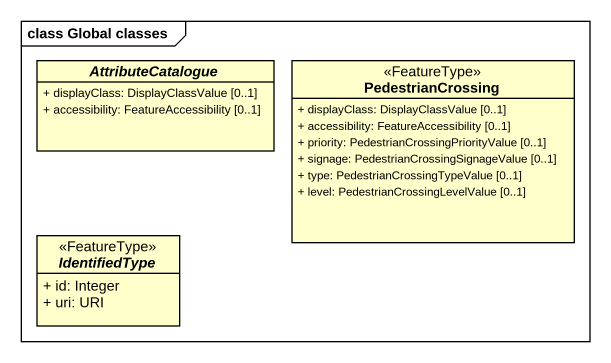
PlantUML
@startuml
mainframe class Global classes
hide circle
hide empty members
skinparam classAttributeIconSize 0
abstract class AttributeCatalogue {
  + displayClass: DisplayClassValue [0..1]
  + accessibility: FeatureAccessibility [0..1]
}
class PedestrianCrossing <<FeatureType>> {
  + displayClass: DisplayClassValue [0..1]
  + accessibility: FeatureAccessibility [0..1]
  + priority: PedestrianCrossingPriorityValue [0..1]
  + signage: PedestrianCrossingSignageValue [0..1]
  + type: PedestrianCrossingTypeValue [0..1]
  + level: PedestrianCrossingLevelValue [0..1]
}
abstract class IdentifiedType <<FeatureType>> {
  + id: Integer
  + uri: URI
}
@enduml
